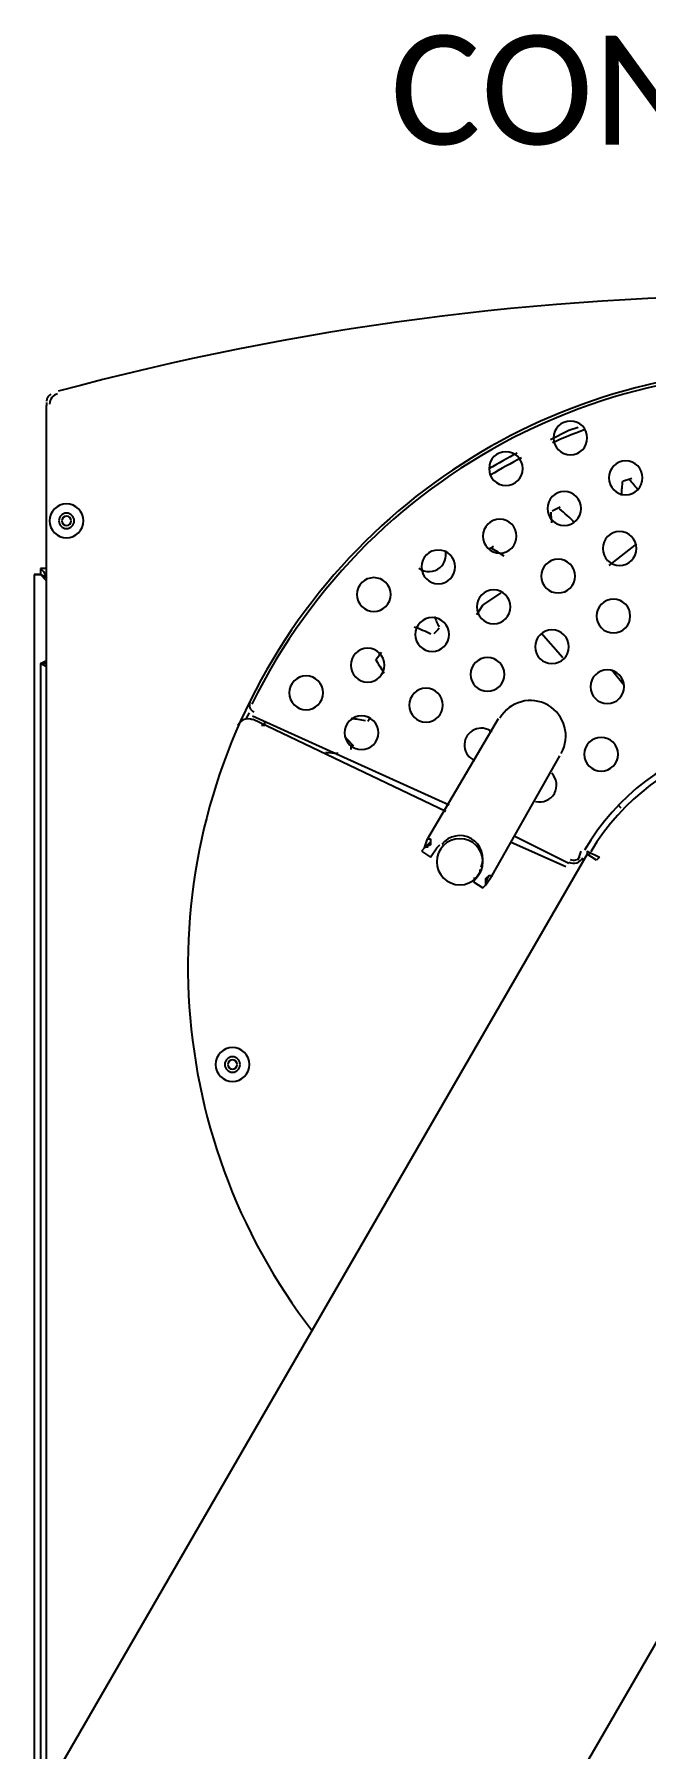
# Model space of a CAD drawing. Header units: millimetres. Extents: x 933584 to 974011, y 4545988 to 4553664.
# Drawn here: x 940045.2 to 940070.8, y 4547262.2 to 4547333.8 of the extents above; entities that cross this region are included whole.
import ezdxf

# ---------------------------------------------------------------- set-up
doc = ezdxf.new("R2010")
doc.units = ezdxf.units.MM
doc.layers.get('0').update_dxf_attribs({"color": 255})
doc.layers.add('0-DMS-50', color=143, linetype='Continuous')
doc.layers.add('8-KBT-KEQ', color=4, linetype='Continuous')
doc.styles.add('Calibri$001H0', font='calibri.ttf')

# ---------------------------------------------------------------- blocks, each defined once
blk = doc.blocks.new('CBCXBCXB')
at = {"layer": '8-KBT-KEQ'}
for p, q in [((940426.648, 4546621.011), (940426.648, 4546620.882)), ((940426.648, 4546537.699), (940426.648, 4546620.882)), ((940451.295, 4546615.106), (940450.139, 4546614.207)), ((940426.134, 4546613.822), (940426.134, 4546537.699)), ((940426.134, 4546613.822), (940426.391, 4546613.822)), ((940426.648, 4546614.079), (940426.391, 4546614.079)), ((940426.391, 4546614.079), (940426.391, 4546613.822)), ((940426.391, 4546613.822), (940426.648, 4546613.693)), ((940426.648, 4546613.693), (940426.391, 4546613.822)), ((940444.876, 4546612.538), (940445.647, 4546613.052)), ((940444.62, 4546612.153), (940444.876, 4546612.538)), ((940447.315, 4546611.383), (940448.214, 4546610.356)), ((940426.391, 4546610.099), (940426.648, 4546610.227)), ((940426.648, 4546609.971), (940426.391, 4546610.099)), ((940426.391, 4546610.099), (940426.391, 4546541.421)), ((940426.648, 4546610.099), (940426.391, 4546610.099)), ((940426.648, 4546609.971), (940426.648, 4546610.099)), ((940426.648, 4546610.099), (940426.648, 4546610.099)), ((940440.512, 4546610.484), (940440.64, 4546610.484)), ((940450.268, 4546609.842), (940450.781, 4546609.201)), ((940434.992, 4546607.788), (940435.12, 4546608.045)), ((940435.249, 4546607.917), (940443.464, 4546604.194)), ((940435.249, 4546607.788), (940443.336, 4546603.937)), ((940445.518, 4546607.788), (940442.566, 4546602.782)), ((940445.133, 4546607.275), (940445.261, 4546607.275)), ((940439.356, 4546606.633), (940439.356, 4546606.505)), ((940445.261, 4546601.242), (940448.086, 4546606.248)), ((940450.653, 4546604.066), (940450.525, 4546604.194)), ((940442.437, 4546602.397), (940442.566, 4546602.782)), ((940442.566, 4546602.782), (940442.694, 4546602.782)), ((940446.16, 4546602.91), (940448.471, 4546601.755)), ((940449.241, 4546602.14), (940426.776, 4546563.244)), ((940442.437, 4546602.397), (940442.309, 4546602.269)), ((940442.309, 4546602.269), (940442.694, 4546602.012)), ((940442.566, 4546602.525), (940442.437, 4546602.397)), ((940442.437, 4546602.397), (940442.437, 4546602.397)), ((940442.566, 4546602.525), (940442.694, 4546602.654)), ((940442.694, 4546602.654), (940442.566, 4546602.525)), ((940442.566, 4546602.397), (940442.566, 4546602.525)), ((940442.694, 4546602.012), (940442.951, 4546602.397)), ((940442.822, 4546602.14), (940442.822, 4546602.14)), ((940442.951, 4546602.397), (940443.079, 4546602.525)), ((940443.079, 4546602.525), (940443.079, 4546602.525)), ((940446.032, 4546602.654), (940448.342, 4546601.627)), ((940448.856, 4546601.883), (940448.984, 4546602.269)), ((940449.241, 4546602.269), (940449.241, 4546602.14)), ((940449.241, 4546602.269), (940449.754, 4546602.012)), ((940449.369, 4546602.14), (940449.241, 4546602.269)), ((940449.626, 4546601.883), (940449.241, 4546602.14)), ((940449.754, 4546602.012), (940449.626, 4546601.883)), ((940444.748, 4546601.37), (940444.491, 4546600.985)), ((940444.748, 4546601.498), (940444.748, 4546601.498)), ((940444.748, 4546601.498), (940444.748, 4546601.37)), ((940449.626, 4546601.883), (940449.626, 4546601.883)), ((940444.62, 4546601.113), (940444.491, 4546601.113)), ((940444.491, 4546600.985), (940444.876, 4546600.728)), ((940444.876, 4546600.728), (940445.005, 4546600.856)), ((940445.005, 4546600.856), (940445.261, 4546601.242)), ((940445.133, 4546601.242), (940445.005, 4546601.113)), ((940445.005, 4546600.985), (940445.133, 4546601.242)), ((940445.005, 4546601.113), (940445.005, 4546600.985)), ((940445.005, 4546600.856), (940445.005, 4546600.985)), ((940445.261, 4546601.242), (940445.261, 4546601.242)), ((940465.672, 4546592.641), (940432.424, 4546535.131))]:
    blk.add_line(p, q, dxfattribs=at)
for points in [[(940447.7, 4546619.47), (940448.471, 4546619.855), (940448.856, 4546619.984)], [(940426.648, 4546613.565), (940426.391, 4546613.822), (940426.134, 4546613.822)], [(940426.391, 4546614.079), (940426.519, 4546613.95), (940426.648, 4546613.693)], [(940435.634, 4546607.532), (940435.762, 4546607.532), (940435.762, 4546607.66)], [(940442.694, 4546602.782), (940442.694, 4546602.525), (940442.437, 4546602.397)], [(940445.005, 4546600.856), (940445.005, 4546601.113), (940445.133, 4546601.242), (940445.261, 4546601.242)]]:
    blk.add_lwpolyline(points, dxfattribs=at)
for points in [[(940487.916, 4546621.482), (940468.007, 4546626.844), (940447.034, 4546626.844), (940427.125, 4546621.482)], [(940462.511, 4546621.788), (940451.431, 4546624.06), (940440.214, 4546618.56), (940435.226, 4546608.407)], [(940462.591, 4546621.902), (940452.362, 4546624.024), (940441.893, 4546619.552), (940436.353, 4546610.695)], [(940426.828, 4546621.363), (940426.718, 4546621.309), (940426.648, 4546621.197), (940426.648, 4546621.075)], [(940427.109, 4546621.38), (940426.913, 4546621.327), (940426.776, 4546621.149), (940426.776, 4546620.946)], [(940448.535, 4546620.24), (940448.145, 4546620.24), (940447.829, 4546619.924), (940447.829, 4546619.534)], [(940449.241, 4546619.534), (940449.241, 4546619.924), (940448.925, 4546620.24), (940448.535, 4546620.24)], [(940449.145, 4546619.883), (940448.688, 4546619.712), (940448.237, 4546619.528), (940447.792, 4546619.33)], [(940447.829, 4546619.534), (940447.829, 4546619.144), (940448.145, 4546618.828), (940448.535, 4546618.828)], [(940448.535, 4546618.828), (940448.925, 4546618.828), (940449.241, 4546619.144), (940449.241, 4546619.534)], [(940446.311, 4546618.899), (940445.912, 4546618.691), (940445.519, 4546618.471), (940445.132, 4546618.241)], [(940445.839, 4546618.957), (940445.449, 4546618.957), (940445.133, 4546618.641), (940445.133, 4546618.251)], [(940446.491, 4546618.704), (940446.054, 4546618.477), (940445.625, 4546618.237), (940445.203, 4546617.984)], [(940446.545, 4546618.251), (940446.545, 4546618.641), (940446.229, 4546618.957), (940445.839, 4546618.957)], [(940450.845, 4546618.571), (940450.456, 4546618.571), (940450.139, 4546618.255), (940450.139, 4546617.865)], [(940451.552, 4546617.865), (940451.552, 4546618.255), (940451.235, 4546618.571), (940450.845, 4546618.571)], [(940445.133, 4546618.251), (940445.133, 4546617.861), (940445.449, 4546617.545), (940445.839, 4546617.545)], [(940445.839, 4546617.545), (940446.229, 4546617.545), (940446.545, 4546617.861), (940446.545, 4546618.251)], [(940450.139, 4546617.865), (940450.139, 4546617.476), (940450.456, 4546617.159), (940450.845, 4546617.159)], [(940451.101, 4546617.841), (940450.985, 4546617.805), (940450.869, 4546617.767), (940450.754, 4546617.729)], [(940450.845, 4546617.159), (940451.235, 4546617.159), (940451.552, 4546617.476), (940451.552, 4546617.865)], [(940451.37, 4546617.353), (940451.249, 4546617.505), (940451.123, 4546617.655), (940450.994, 4546617.8)], [(940448.278, 4546617.288), (940447.888, 4546617.288), (940447.572, 4546616.972), (940447.572, 4546616.582)], [(940448.984, 4546616.582), (940448.984, 4546616.972), (940448.668, 4546617.288), (940448.278, 4546617.288)], [(940450.704, 4546617.738), (940450.684, 4546617.535), (940450.67, 4546617.332), (940450.661, 4546617.129)], [(940427.482, 4546616.774), (940427.092, 4546616.774), (940426.776, 4546616.458), (940426.776, 4546616.068)], [(940427.482, 4546616.389), (940427.305, 4546616.389), (940427.161, 4546616.246), (940427.161, 4546616.068)], [(940428.188, 4546616.068), (940428.188, 4546616.458), (940427.872, 4546616.774), (940427.482, 4546616.774)], [(940427.803, 4546616.068), (940427.803, 4546616.246), (940427.659, 4546616.389), (940427.482, 4546616.389)], [(940447.572, 4546616.582), (940447.572, 4546616.192), (940447.888, 4546615.876), (940448.278, 4546615.876)], [(940447.714, 4546616.432), (940447.722, 4546616.281), (940447.733, 4546616.13), (940447.748, 4546615.979)], [(940448.1, 4546616.64), (940447.991, 4546616.586), (940447.882, 4546616.532), (940447.774, 4546616.476)], [(940448.718, 4546615.993), (940448.511, 4546616.196), (940448.296, 4546616.391), (940448.073, 4546616.576)], [(940448.278, 4546615.876), (940448.668, 4546615.876), (940448.984, 4546616.192), (940448.984, 4546616.582)], [(940426.776, 4546616.068), (940426.776, 4546615.678), (940427.092, 4546615.362), (940427.482, 4546615.362)], [(940427.161, 4546616.068), (940427.161, 4546615.891), (940427.305, 4546615.747), (940427.482, 4546615.747)], [(940427.482, 4546616.261), (940427.376, 4546616.261), (940427.29, 4546616.175), (940427.29, 4546616.068)], [(940427.29, 4546616.068), (940427.29, 4546615.962), (940427.376, 4546615.876), (940427.482, 4546615.876)], [(940427.675, 4546616.068), (940427.675, 4546616.175), (940427.589, 4546616.261), (940427.482, 4546616.261)], [(940427.482, 4546615.876), (940427.589, 4546615.876), (940427.675, 4546615.962), (940427.675, 4546616.068)], [(940427.482, 4546615.362), (940427.872, 4546615.362), (940428.188, 4546615.678), (940428.188, 4546616.068)], [(940427.482, 4546615.747), (940427.659, 4546615.747), (940427.803, 4546615.891), (940427.803, 4546616.068)], [(940445.582, 4546616.132), (940445.192, 4546616.132), (940444.876, 4546615.816), (940444.876, 4546615.426)], [(940446.288, 4546615.426), (940446.288, 4546615.816), (940445.972, 4546616.132), (940445.582, 4546616.132)], [(940450.589, 4546615.619), (940450.199, 4546615.619), (940449.883, 4546615.303), (940449.883, 4546614.913)], [(940451.295, 4546614.913), (940451.295, 4546615.303), (940450.979, 4546615.619), (940450.589, 4546615.619)], [(940444.876, 4546615.426), (940444.876, 4546615.037), (940445.192, 4546614.72), (940445.582, 4546614.72)], [(940445.314, 4546615), (940445.245, 4546614.952), (940445.177, 4546614.904), (940445.108, 4546614.855)], [(940445.765, 4546614.587), (940445.599, 4546614.701), (940445.43, 4546614.809), (940445.258, 4546614.912)], [(940445.582, 4546614.72), (940445.972, 4546614.72), (940446.288, 4546615.037), (940446.288, 4546615.426)], [(940449.883, 4546614.913), (940449.883, 4546614.523), (940450.199, 4546614.207), (940450.589, 4546614.207)], [(940450.589, 4546614.207), (940450.979, 4546614.207), (940451.295, 4546614.523), (940451.295, 4546614.913)], [(940443.015, 4546614.849), (940442.625, 4546614.849), (940442.309, 4546614.533), (940442.309, 4546614.143)], [(940443.721, 4546614.143), (940443.721, 4546614.533), (940443.405, 4546614.849), (940443.015, 4546614.849)], [(940443.091, 4546614.121), (940443.277, 4546614.282), (940443.367, 4546614.529), (940443.326, 4546614.772)], [(940448.021, 4546614.464), (940447.631, 4546614.464), (940447.315, 4546614.148), (940447.315, 4546613.758)], [(940448.727, 4546613.758), (940448.727, 4546614.148), (940448.411, 4546614.464), (940448.021, 4546614.464)], [(940440.319, 4546613.693), (940439.929, 4546613.693), (940439.613, 4546613.377), (940439.613, 4546612.987)], [(940441.025, 4546612.987), (940441.025, 4546613.377), (940440.709, 4546613.693), (940440.319, 4546613.693)], [(940442.2, 4546614.096), (940442.466, 4546613.892), (940442.837, 4546613.903), (940443.091, 4546614.121)], [(940442.309, 4546614.143), (940442.309, 4546613.753), (940442.625, 4546613.437), (940443.015, 4546613.437)], [(940443.015, 4546613.437), (940443.405, 4546613.437), (940443.721, 4546613.753), (940443.721, 4546614.143)], [(940447.315, 4546613.758), (940447.315, 4546613.368), (940447.631, 4546613.052), (940448.021, 4546613.052)], [(940448.021, 4546613.052), (940448.411, 4546613.052), (940448.727, 4546613.368), (940448.727, 4546613.758)], [(940439.613, 4546612.987), (940439.613, 4546612.597), (940439.929, 4546612.281), (940440.319, 4546612.281)], [(940440.319, 4546612.281), (940440.709, 4546612.281), (940441.025, 4546612.597), (940441.025, 4546612.987)], [(940445.326, 4546613.18), (940444.936, 4546613.18), (940444.62, 4546612.864), (940444.62, 4546612.474)], [(940446.032, 4546612.474), (940446.032, 4546612.864), (940445.716, 4546613.18), (940445.326, 4546613.18)], [(940450.332, 4546612.795), (940449.942, 4546612.795), (940449.626, 4546612.479), (940449.626, 4546612.089)], [(940451.038, 4546612.089), (940451.038, 4546612.479), (940450.722, 4546612.795), (940450.332, 4546612.795)], [(940442.843, 4546612.064), (940442.909, 4546611.919), (940442.978, 4546611.776), (940443.05, 4546611.634)], [(940444.62, 4546612.474), (940444.62, 4546612.084), (940444.936, 4546611.768), (940445.326, 4546611.768)], [(940445.326, 4546611.768), (940445.716, 4546611.768), (940446.032, 4546612.084), (940446.032, 4546612.474)], [(940449.626, 4546612.089), (940449.626, 4546611.699), (940449.942, 4546611.383), (940450.332, 4546611.383)], [(940450.332, 4546611.383), (940450.722, 4546611.383), (940451.038, 4546611.699), (940451.038, 4546612.089)], [(940442.708, 4546611.338), (940442.477, 4546611.444), (940442.242, 4546611.542), (940442.003, 4546611.63)], [(940442.758, 4546612.025), (940442.368, 4546612.025), (940442.052, 4546611.709), (940442.052, 4546611.319)], [(940443.464, 4546611.319), (940443.464, 4546611.709), (940443.148, 4546612.025), (940442.758, 4546612.025)], [(940443.051, 4546611.576), (940442.975, 4546611.498), (940442.9, 4546611.42), (940442.826, 4546611.341)], [(940447.765, 4546611.511), (940447.375, 4546611.511), (940447.059, 4546611.195), (940447.059, 4546610.805)], [(940448.471, 4546610.805), (940448.471, 4546611.195), (940448.155, 4546611.511), (940447.765, 4546611.511)], [(940436.353, 4546610.695), (940430.812, 4546601.838), (940431.373, 4546590.467), (940437.757, 4546582.198)], [(940440.062, 4546610.741), (940439.673, 4546610.741), (940439.356, 4546610.425), (940439.356, 4546610.035)], [(940440.768, 4546610.035), (940440.768, 4546610.425), (940440.452, 4546610.741), (940440.062, 4546610.741)], [(940442.052, 4546611.319), (940442.052, 4546610.929), (940442.368, 4546610.613), (940442.758, 4546610.613)], [(940442.758, 4546610.613), (940443.148, 4546610.613), (940443.464, 4546610.929), (940443.464, 4546611.319)], [(940447.059, 4546610.805), (940447.059, 4546610.415), (940447.375, 4546610.099), (940447.765, 4546610.099)], [(940447.765, 4546610.099), (940448.155, 4546610.099), (940448.471, 4546610.415), (940448.471, 4546610.805)], [(940439.356, 4546610.035), (940439.356, 4546609.645), (940439.673, 4546609.329), (940440.062, 4546609.329)], [(940440.062, 4546609.329), (940440.452, 4546609.329), (940440.768, 4546609.645), (940440.768, 4546610.035)], [(940440.395, 4546610.289), (940440.505, 4546610.09), (940440.622, 4546609.895), (940440.745, 4546609.704)], [(940440.638, 4546610.562), (940440.563, 4546610.466), (940440.489, 4546610.369), (940440.416, 4546610.271)], [(940445.069, 4546610.356), (940444.679, 4546610.356), (940444.363, 4546610.04), (940444.363, 4546609.65)], [(940445.775, 4546609.65), (940445.775, 4546610.04), (940445.459, 4546610.356), (940445.069, 4546610.356)], [(940437.495, 4546609.586), (940437.105, 4546609.586), (940436.789, 4546609.27), (940436.789, 4546608.88)], [(940438.201, 4546608.88), (940438.201, 4546609.27), (940437.885, 4546609.586), (940437.495, 4546609.586)], [(940444.363, 4546609.65), (940444.363, 4546609.26), (940444.679, 4546608.944), (940445.069, 4546608.944)], [(940445.069, 4546608.944), (940445.459, 4546608.944), (940445.775, 4546609.26), (940445.775, 4546609.65)], [(940450.075, 4546609.842), (940449.685, 4546609.842), (940449.369, 4546609.526), (940449.369, 4546609.136)], [(940450.781, 4546609.136), (940450.781, 4546609.526), (940450.465, 4546609.842), (940450.075, 4546609.842)], [(940435.153, 4546608.508), (940435.115, 4546608.43), (940435.11, 4546608.341), (940435.138, 4546608.259)], [(940436.789, 4546608.88), (940436.789, 4546608.49), (940437.105, 4546608.174), (940437.495, 4546608.174)], [(940437.495, 4546608.174), (940437.885, 4546608.174), (940438.201, 4546608.49), (940438.201, 4546608.88)], [(940442.501, 4546609.072), (940442.112, 4546609.072), (940441.795, 4546608.756), (940441.795, 4546608.366)], [(940443.207, 4546608.366), (940443.207, 4546608.756), (940442.891, 4546609.072), (940442.501, 4546609.072)], [(940447.604, 4546608.361), (940446.898, 4546608.769), (940445.995, 4546608.527), (940445.588, 4546607.821)], [(940462.366, 4546605.848), (940457.731, 4546608.524), (940451.803, 4546606.936), (940449.127, 4546602.3)], [(940449.369, 4546609.136), (940449.369, 4546608.746), (940449.685, 4546608.43), (940450.075, 4546608.43)], [(940450.075, 4546608.43), (940450.465, 4546608.43), (940450.781, 4546608.746), (940450.781, 4546609.136)], [(940434.898, 4546607.76), (940434.785, 4546607.717), (940434.694, 4546607.631), (940434.645, 4546607.521)], [(940435.246, 4546607.746), (940435.136, 4546607.797), (940435.011, 4546607.802), (940434.898, 4546607.76)], [(940435.138, 4546608.259), (940435.167, 4546608.178), (940435.227, 4546608.112), (940435.306, 4546608.075)], [(940439.806, 4546607.917), (940439.416, 4546607.917), (940439.1, 4546607.601), (940439.1, 4546607.211)], [(940439.969, 4546607.703), (940439.772, 4546607.744), (940439.575, 4546607.779), (940439.376, 4546607.808)], [(940440.512, 4546607.211), (940440.512, 4546607.601), (940440.196, 4546607.917), (940439.806, 4546607.917)], [(940440.177, 4546607.846), (940440.143, 4546607.789), (940440.11, 4546607.732), (940440.076, 4546607.675)], [(940441.795, 4546608.366), (940441.795, 4546607.976), (940442.112, 4546607.66), (940442.501, 4546607.66)], [(940442.501, 4546607.66), (940442.891, 4546607.66), (940443.207, 4546607.976), (940443.207, 4546608.366)], [(940448.145, 4546606.344), (940448.552, 4546607.05), (940448.31, 4546607.953), (940447.604, 4546608.361)], [(940462.238, 4546605.626), (940457.751, 4546608.217), (940452.014, 4546606.704), (940449.387, 4546602.237)], [(940439.1, 4546607.211), (940439.1, 4546606.821), (940439.416, 4546606.505), (940439.806, 4546606.505)], [(940439.142, 4546607.021), (940439.251, 4546606.899), (940439.362, 4546606.779), (940439.476, 4546606.663)], [(940439.806, 4546606.505), (940440.196, 4546606.505), (940440.512, 4546606.821), (940440.512, 4546607.211)], [(940444.433, 4546607.293), (940444.211, 4546607.152), (940444.086, 4546606.899), (940444.109, 4546606.637)], [(940445.165, 4546607.309), (940444.937, 4546607.44), (940444.655, 4546607.434), (940444.433, 4546607.293)], [(940438.831, 4546606.344), (940438.654, 4546606.358), (940438.476, 4546606.367), (940438.298, 4546606.372)], [(940444.109, 4546606.637), (940444.131, 4546606.375), (940444.297, 4546606.147), (940444.54, 4546606.046)], [(940449.819, 4546607.018), (940449.429, 4546607.018), (940449.113, 4546606.702), (940449.113, 4546606.312)], [(940449.113, 4546606.312), (940449.113, 4546605.922), (940449.429, 4546605.606), (940449.819, 4546605.606)], [(940450.525, 4546606.312), (940450.525, 4546606.702), (940450.208, 4546607.018), (940449.819, 4546607.018)], [(940449.819, 4546605.606), (940450.208, 4546605.606), (940450.525, 4546605.922), (940450.525, 4546606.312)], [(940447.863, 4546604.675), (940448.02, 4546604.948), (940447.978, 4546605.292), (940447.759, 4546605.519)], [(940447.08, 4546604.343), (940447.386, 4546604.267), (940447.705, 4546604.403), (940447.863, 4546604.675)], [(940443.914, 4546602.782), (940443.382, 4546602.782), (940442.951, 4546602.351), (940442.951, 4546601.819)], [(940443.914, 4546602.782), (940443.382, 4546602.782), (940442.951, 4546602.351), (940442.951, 4546601.819)], [(940444.395, 4546602.781), (940443.98, 4546603.021), (940443.451, 4546602.919), (940443.156, 4546602.541)], [(940444.876, 4546601.819), (940444.876, 4546602.351), (940444.445, 4546602.782), (940443.914, 4546602.782)], [(940444.876, 4546601.819), (940444.876, 4546602.351), (940444.445, 4546602.782), (940443.914, 4546602.782)], [(940444.807, 4546601.588), (940444.986, 4546602.033), (940444.81, 4546602.542), (940444.395, 4546602.781)], [(940448.528, 4546601.914), (940448.678, 4546601.843), (940448.858, 4546601.9), (940448.941, 4546602.044)], [(940442.951, 4546601.819), (940442.951, 4546601.288), (940443.382, 4546600.856), (940443.914, 4546600.856)], [(940442.951, 4546601.819), (940442.951, 4546601.288), (940443.382, 4546600.856), (940443.914, 4546600.856)], [(940443.914, 4546600.856), (940444.445, 4546600.856), (940444.876, 4546601.288), (940444.876, 4546601.819)], [(940443.914, 4546600.856), (940444.445, 4546600.856), (940444.876, 4546601.288), (940444.876, 4546601.819)], [(940448.473, 4546601.797), (940448.684, 4546601.699), (940448.936, 4546601.778), (940449.052, 4546601.98)], [(940434.414, 4546594.053), (940434.024, 4546594.053), (940433.708, 4546593.737), (940433.708, 4546593.347)], [(940434.414, 4546593.668), (940434.237, 4546593.668), (940434.093, 4546593.524), (940434.093, 4546593.347)], [(940434.414, 4546593.539), (940434.308, 4546593.539), (940434.222, 4546593.453), (940434.222, 4546593.347)], [(940435.12, 4546593.347), (940435.12, 4546593.737), (940434.804, 4546594.053), (940434.414, 4546594.053)], [(940434.735, 4546593.347), (940434.735, 4546593.524), (940434.591, 4546593.668), (940434.414, 4546593.668)], [(940434.607, 4546593.347), (940434.607, 4546593.453), (940434.521, 4546593.539), (940434.414, 4546593.539)], [(940433.708, 4546593.347), (940433.708, 4546592.957), (940434.024, 4546592.641), (940434.414, 4546592.641)], [(940434.093, 4546593.347), (940434.093, 4546593.17), (940434.237, 4546593.026), (940434.414, 4546593.026)], [(940434.222, 4546593.347), (940434.222, 4546593.241), (940434.308, 4546593.154), (940434.414, 4546593.154)], [(940434.414, 4546592.641), (940434.804, 4546592.641), (940435.12, 4546592.957), (940435.12, 4546593.347)], [(940434.414, 4546593.026), (940434.591, 4546593.026), (940434.735, 4546593.17), (940434.735, 4546593.347)], [(940434.414, 4546593.154), (940434.521, 4546593.154), (940434.607, 4546593.241), (940434.607, 4546593.347)]]:
    blk.add_open_spline(points, degree=3, dxfattribs=at)

msp = doc.modelspace()

# ---------------------------------------------------------------- block references
at = {"layer": '0-DMS-50'}
msp.add_blockref('CBCXBCXB', (-380.9, 697.416), dxfattribs=at)

# ---------------------------------------------------------------- texts
at = {"color": 7, "style": 'Calibri$001H0'}
msp.add_text('CONCA 100', height=4.5546, dxfattribs=at).set_placement((940060.106, 4547329.212))

doc.saveas('drawing.dxf')
